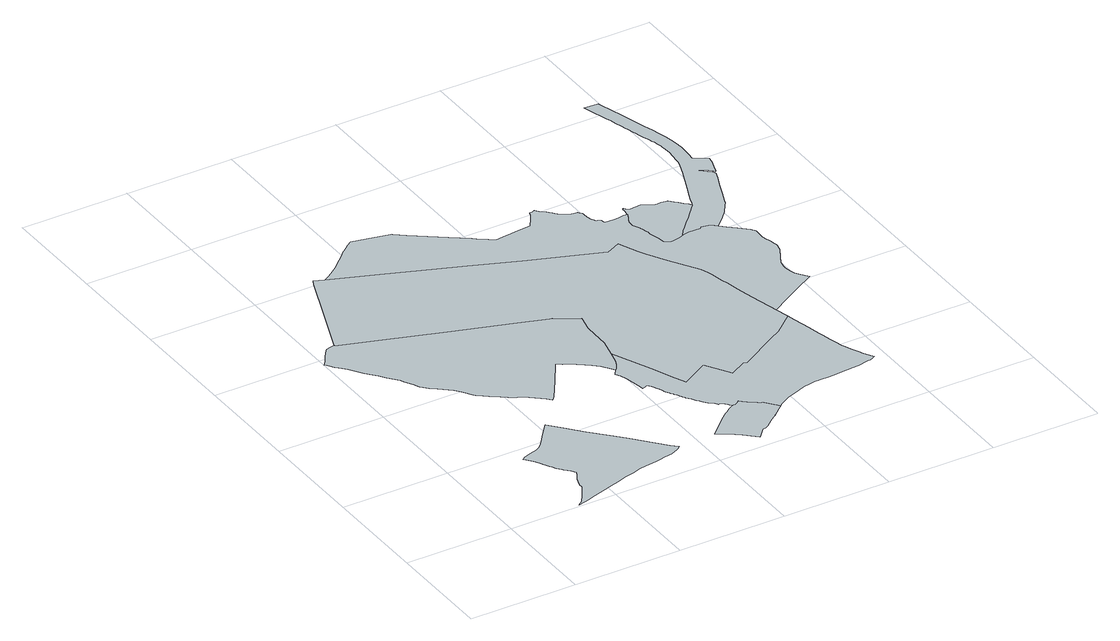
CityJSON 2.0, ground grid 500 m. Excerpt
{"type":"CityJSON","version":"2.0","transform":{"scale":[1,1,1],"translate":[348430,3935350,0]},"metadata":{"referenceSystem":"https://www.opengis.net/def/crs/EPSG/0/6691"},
"CityObjects":{
"object1":{"type":"GenericCityObject","attributes":{"function":"4","validFromType":"3","custodian":"神奈川県","notificationNumber":"神奈川県告示第446号","prefecture":"14","city":"14150","floorAreaRate":2},"geometry":[{"type":"MultiSurface","lod":"1","boundaries":[[[0,1,2,3,4,5,6,7,8,9,10,11,12,13,14,15,16,17,18,19,20,21,22,23,24,25,26,27,28,29,30,31,32,33,34,35,36,37,38,39,40,41,42,43,44,45,46,47,48,49,50,51,52,53,54,55,56,57,58,59,60,61,62,63,64,65,66]]]}]},
"object2":{"type":"GenericCityObject","attributes":{"function":"12","validFromType":"3","custodian":"神奈川県","notificationNumber":"神奈川県告示第11号","prefecture":"14","city":"14150","floorAreaRate":2},"geometry":[{"type":"MultiSurface","lod":"1","boundaries":[[[67,68,69,70,71,72,73,74,75,76,77,78,79,80,81,82,83,84,85,86,87,88,89,90,91,92,93,94,95,96,97,98,99,100,101,102,103,104,105,106,107,108,109,110,111,112,113,114,115,116,117,118,119,120,121,122,123,124,125,126,127,128,129,130,131,132,133,134,135,136,137,138,139,140,141,142,143,144,145,146,147,148,149]]]}]},
"object3":{"type":"GenericCityObject","attributes":{"function":"4","validFromType":"3","custodian":"神奈川県","notificationNumber":"神奈川県告示第446号","prefecture":"14","city":"14150","floorAreaRate":2},"geometry":[{"type":"MultiSurface","lod":"1","boundaries":[[[150,151,152,153,154,155,156,157,158,159,160,161,162,163,164,165,166,167,168,169,170,171,172,173,174,175,176,177,178,179,180,181,182,183,184,185,186,187,188,189,190,191,192,193,194,195]]]}]},
"object4":{"type":"GenericCityObject","attributes":{"function":"13","validFromType":"3","custodian":"神奈川県","notificationNumber":"神奈川県告示第153号","prefecture":"14","city":"14150","floorAreaRate":2},"geometry":[{"type":"MultiSurface","lod":"1","boundaries":[[[134,133,132,131,130,129,128,127,126,125,124,123,196,197,198,199,200,201,202,203,204,205,206,207,208,209,210,211,212,213,214,215,216,217,218,219,220,221,222,223,224,225,226,227,228,229,230,231,135]]]}]},
"object5":{"type":"GenericCityObject","attributes":{"function":"11","validFromType":"3","custodian":"神奈川県","notificationNumber":"神奈川県告示第11号","prefecture":"14","city":"14150","floorAreaRate":2},"geometry":[{"type":"MultiSurface","lod":"1","boundaries":[[[232,233,234,235,236,237,238,239,240,241,242,243,244,245,246,247,248,249,250,251,252,253,254,255,256,257,258,259,260,261,262,263,264,265,266,267,205,204,203,202,201,200,199,198,197,196,123,122,121,120,119,118,268,269,270,271,272,273,274,275,276,277,278,279,280,281,282,283,284,285,286,287,288,289,290,291,292,293,294,295,296,297,298,299,300,301,302,303,304,305,306,307,308,309,310,311,312,313,314,315,316,317,318,319,195,194,193,192,191,190,189,188,187,186,185,184,183,182,181,180,179,178,177]]]}]},
"object6":{"type":"GenericCityObject","attributes":{"function":"11","validFromType":"3","custodian":"神奈川県","notificationNumber":"神奈川県告示第11号","prefecture":"14","city":"14150","floorAreaRate":2},"geometry":[{"type":"MultiSurface","lod":"1","boundaries":[[[226,225,224,223,222,221,220,219,218,217,216,215,214,213,212,211,210,209,208,207,206,320,321,322,323,324,325,326,327,328,329,330,331,332,333,334,335,336,337,338,339,340,341,342,343,344,345,346,347,348,349,350,351,352,353,354,355,356,357,358,359,360,361,362,363,364,365,366,367,368,369,370,371,372,373,374,375,376,377,378,379,380,381,382,383,384,385,386,387,388,389,390,391,392,393,394,395,396,397,398,399,400,401,402,403,404,405,406,407,408,409,410,411,412,413,414,415,416,417,418,419,420,421,422,423,424,425,426,427,428,429,430,431,432,433,434,435,436,437,438,439,440,441,442,443,444,445,446,447,448,449,450,451,452,453,454,455,456,457,458,459,460,461,462,463,464,465,466,467,468,469,227]]]}]},
"object7":{"type":"GenericCityObject","attributes":{"function":"3","validFromType":"3","custodian":"神奈川県","notificationNumber":"神奈川県告示第446号","prefecture":"14","city":"14150","floorAreaRate":2},"geometry":[{"type":"MultiSurface","lod":"1","boundaries":[[[470,471,472,473,474,475,476,477,478,479,480,481,482,483,484,485,486,487,488,489,490,491,492,493,494,495,496,497,399,398,397,396,395,394,393,392,391,390,389,388,387,386,385,384,383,382,381,380,379,378,377,376,375,374,373,372,371,370,369,368,367,498,499,500,501,502,503,504,505,506,507,508,509,510]]]}]},
"object8":{"type":"GenericCityObject","attributes":{"function":"6","validFromType":"3","custodian":"神奈川県","notificationNumber":"神奈川県告示第11号","prefecture":"14","city":"14150","floorAreaRate":2},"geometry":[{"type":"MultiSurface","lod":"1","boundaries":[[[511,512,513,514,515,516,517,518,519,520,521,522,523,524,525,526,527,528,529,530,531,532,533,534,535,536,537,538,539,540,541,542,543,544,545,546,547,548,549,550,551,552,553,554,555,556,557,558,559,560,561,562,563,564,565,566,567,568,569,570,571,572,573,574,575,576,577,578,579,580,581,582,583,584,585,586,510,509,508,507,506,505,504,503,502,501,500,499,498,367,366,365,364,363,362,361,360,359,358,357,356,355,354,587,588,589,590,591,592,593,594,595,596,597,598,599,600]]]}]}
},
"vertices":[
[328,416,0],[348,390,0],[353,383,0],[364,363,0],[369,351,0],[370,349,0],[376,337,0],[383,324,0],[385,321,0],[389,315,0],[399,298,0],[402,295,0],[407,287,0],[410,283,0],[418,273,0],[430,259,0],[439,247,0],[449,236,0],[455,229,0],[440,202,0],[429,184,0],[426,179,0],[421,164,0],[416,149,0],[414,140,0],[414,126,0],[414,121,0],[413,119,0],[378,62,0],[354,27,0],[342,18,0],[338,15,0],[333,10,0],[388,25,0],[426,37,0],[484,55,0],[508,63,0],[572,83,0],[603,93,0],[648,105,0],[690,116,0],[719,122,0],[774,131,0],[800,135,0],[815,138,0],[845,143,0],[858,146,0],[874,152,0],[889,159,0],[902,168,0],[907,172,0],[913,178,0],[885,206,0],[770,336,0],[725,387,0],[646,473,0],[583,545,0],[532,602,0],[487,546,0],[451,502,0],[433,481,0],[419,469,0],[404,460,0],[384,453,0],[355,445,0],[337,438,0],[320,426,0],
[12,1454,0],[30,1427,0],[51,1403,0],[68,1383,0],[109,1326,0],[131,1296,0],[149,1275,0],[170,1248,0],[206,1200,0],[215,1185,0],[234,1147,0],[249,1118,0],[257,1107,0],[266,1097,0],[275,1089,0],[303,1067,0],[354,1020,0],[374,995,0],[384,980,0],[392,967,0],[402,952,0],[409,944,0],[416,938,0],[433,924,0],[452,909,0],[491,881,0],[500,873,0],[514,861,0],[529,850,0],[547,843,0],[558,838,0],[569,832,0],[625,784,0],[641,768,0],[658,750,0],[675,769,0],[706,814,0],[740,868,0],[765,906,0],[781,930,0],[808,972,0],[813,977,0],[827,967,0],[836,961,0],[849,955,0],[861,948,0],[884,930,0],[912,909,0],[934,889,0],[961,865,0],[993,818,0],[998,812,0],[1005,820,0],[1018,841,0],[1030,863,0],[1032,869,0],[1047,929,0],[1066,1011,0],[1067,1090,0],[1068,1144,0],[1085,1217,0],[1060,1231,0],[982,1280,0],[973,1283,0],[844,1326,0],[566,1417,0],[307,1502,0],[115,1566,0],[116,1572,0],[111,1571,0],[100,1567,0],[89,1565,0],[78,1561,0],[74,1559,0],[57,1539,0],[37,1513,0],[31,1503,0],[26,1495,0],[21,1486,0],[16,1478,0],[13,1475,0],[9,1470,0],[4,1465,0],
[1260,328,0],[1253,324,0],[1238,316,0],[1217,300,0],[1202,290,0],[1198,286,0],[1171,264,0],[1108,203,0],[1088,184,0],[1091,181,0],[1130,155,0],[1180,118,0],[1205,92,0],[1233,67,0],[1272,112,0],[1281,113,0],[1288,114,0],[1294,117,0],[1303,124,0],[1334,150,0],[1356,166,0],[1371,176,0],[1371,177,0],[1377,181,0],[1384,188,0],[1392,195,0],[1410,211,0],[1427,225,0],[1418,239,0],[1404,258,0],[1396,267,0],[1382,283,0],[1378,287,0],[1374,284,0],[1359,296,0],[1342,310,0],[1326,323,0],[1311,338,0],[1300,349,0],[1288,338,0],[1280,331,0],[1276,329,0],[1273,329,0],[1271,330,0],[1268,331,0],[1268,332,0],
[1126,745,0],[1166,651,0],[1195,583,0],[1323,658,0],[1392,542,0],[1468,583,0],[1485,579,0],[1667,687,0],[1716,716,0],[1810,795,0],[1795,859,0],[1786,896,0],[1773,955,0],[1756,1028,0],[1744,1078,0],[1731,1138,0],[1724,1168,0],[1717,1197,0],[1711,1227,0],[1706,1247,0],[1694,1283,0],[1615,1414,0],[1563,1502,0],[1547,1535,0],[1509,1624,0],[1443,1592,0],[1294,1649,0],[1109,1720,0],[898,1802,0],[779,1849,0],[559,1934,0],[347,2016,0],[299,2034,0],[289,2012,0],[201,1788,0],[128,1603,0],
[1439,234,0],[1462,249,0],[1477,259,0],[1487,264,0],[1501,270,0],[1515,275,0],[1557,290,0],[1592,302,0],[1611,306,0],[1643,311,0],[1661,312,0],[1673,312,0],[1710,311,0],[1738,312,0],[1763,314,0],[1768,314,0],[1833,321,0],[1862,323,0],[1908,331,0],[1919,334,0],[1923,335,0],[1936,340,0],[1951,349,0],[1933,378,0],[1922,397,0],[1917,407,0],[1902,439,0],[1888,475,0],[1883,489,0],[1874,521,0],[1865,553,0],[1855,597,0],[1851,616,0],[1846,634,0],[1837,675,0],[1819,754,0],[977,781,0],[992,761,0],[1001,727,0],[1008,699,0],[1012,677,0],[1014,663,0],[1018,634,0],[1033,638,0],[1044,643,0],[1057,626,0],[1058,624,0],[1060,620,0],[1063,615,0],[1065,610,0],[1067,606,0],[1069,602,0],[1073,594,0],[1075,590,0],[1077,583,0],[1080,572,0],[1081,569,0],[1083,566,0],[1084,563,0],[1089,555,0],[1094,546,0],[1096,542,0],[1098,538,0],[1102,530,0],[1103,527,0],[1110,516,0],[1116,506,0],[1118,502,0],[1123,493,0],[1129,484,0],[1130,481,0],[1138,469,0],[1140,467,0],[1145,459,0],[1156,442,0],[1160,437,0],[1174,417,0],[1181,409,0],[1189,400,0],[1210,380,0],[1218,368,0],[1226,373,0],[1231,367,0],[1234,364,0],[1252,346,0],[1256,341,0],[1265,334,0],[1267,333,0],
[1875,907,0],[1957,956,0],[2046,1007,0],[2020,1039,0],[2006,1062,0],[2000,1076,0],[1995,1104,0],[1994,1117,0],[1994,1130,0],[1996,1141,0],[2000,1155,0],[2002,1161,0],[2021,1195,0],[2024,1199,0],[2048,1245,0],[2052,1257,0],[2055,1271,0],[2055,1275,0],[2056,1285,0],[2054,1297,0],[2051,1314,0],[2047,1325,0],[2042,1344,0],[2039,1359,0],[2038,1368,0],[2038,1377,0],[2040,1398,0],[2040,1407,0],[2040,1414,0],[2037,1421,0],[2035,1425,0],[2028,1436,0],[1986,1475,0],[1953,1506,0],[1930,1530,0],[1917,1541,0],[1913,1545,0],[1906,1549,0],[1898,1552,0],[1886,1555,0],[1866,1559,0],[1857,1549,0],[1834,1551,0],[1802,1551,0],[1793,1551,0],[1788,1549,0],[1777,1546,0],[1764,1540,0],[1746,1534,0],[1713,1527,0],[1705,1526,0],[1701,1526,0],[1696,1527,0],[1679,1538,0],[1676,1541,0],[1674,1545,0],[1671,1573,0],[1660,1618,0],[1658,1626,0],[1658,1632,0],[1658,1640,0],[1656,1646,0],[1655,1652,0],[1653,1660,0],[1650,1671,0],[1648,1676,0],[1646,1682,0],[1644,1688,0],[1641,1692,0],[1640,1695,0],[1632,1715,0],[1632,1717,0],[1631,1723,0],[1632,1732,0],[1634,1747,0],[1636,1751,0],[1638,1756,0],[1645,1769,0],[1656,1793,0],[1658,1799,0],[1640,1798,0],[1615,1794,0],[1595,1793,0],[1577,1793,0],[1548,1793,0],[1543,1813,0],[1539,1819,0],[1534,1821,0],[1530,1821,0],[1524,1823,0],[1520,1827,0],[1518,1832,0],[1512,1848,0],[1508,1863,0],[1508,1868,0],[1507,1875,0],[1506,1881,0],[1506,1890,0],[1505,1894,0],[1504,1899,0],[1502,1904,0],[1497,1911,0],[1493,1915,0],[1486,1917,0],[1478,1918,0],[1466,1920,0],[1453,1922,0],[1450,1923,0],[1447,1925,0],[1438,1932,0],[1427,1941,0],[1408,1960,0],[1402,1966,0],[1393,1977,0],[1389,1981,0],[1386,1986,0],[1378,1992,0],[1371,1998,0],[1362,2008,0],[1350,2023,0],[1338,2015,0],[1326,2016,0],[1317,1996,0],[1303,1973,0],[1276,1931,0],[1204,1923,0],[1181,1921,0],[1154,1918,0],[1100,1911,0],[1092,1917,0],[1074,1930,0],[1051,1948,0],[1020,1972,0],[942,2029,0],[806,2134,0],[760,2168,0],[758,2172,0],[688,2187,0],[587,2208,0],[559,2190,0],[546,2180,0],[513,2153,0],[507,2147,0],[494,2133,0],[472,2112,0],[452,2094,0],[428,2072,0],[388,2042,0],[372,2031,0],[355,2021,0],
[1913,1734,0],[1897,1751,0],[1882,1767,0],[1869,1781,0],[1852,1800,0],[1846,1800,0],[1824,1802,0],[1806,1803,0],[1786,1804,0],[1779,1807,0],[1769,1813,0],[1757,1820,0],[1749,1825,0],[1742,1829,0],[1736,1830,0],[1723,1828,0],[1710,1827,0],[1687,1826,0],[1683,1826,0],[1679,1828,0],[1676,1831,0],[1672,1837,0],[1668,1844,0],[1667,1845,0],[1664,1844,0],[1662,1835,0],[1662,1825,0],[1659,1809,0],[1788,1576,0],[1796,1583,0],[1813,1601,0],[1835,1625,0],[1843,1633,0],[1852,1642,0],[1856,1647,0],[1858,1649,0],[1875,1668,0],[1897,1692,0],[1907,1703,0],[1918,1714,0],[1923,1722,0],
[2130,1877,0],[2129,1879,0],[2127,1882,0],[2127,1884,0],[2125,1893,0],[2124,1893,0],[2122,1895,0],[2094,1918,0],[2090,1920,0],[2081,1926,0],[2084,1936,0],[2099,1924,0],[2100,1924,0],[2131,1897,0],[2138,1890,0],[2141,1896,0],[2142,1900,0],[2150,1924,0],[2161,1956,0],[2163,1966,0],[2165,1987,0],[2106,2022,0],[2108,2029,0],[2112,2057,0],[2113,2082,0],[2114,2103,0],[2114,2116,0],[2113,2142,0],[2110,2176,0],[2106,2191,0],[2101,2220,0],[2091,2257,0],[2082,2288,0],[2066,2340,0],[2031,2462,0],[2019,2502,0],[1997,2578,0],[1943,2582,0],[1933,2582,0],[1940,2556,0],[1953,2512,0],[1956,2499,0],[1967,2463,0],[1975,2438,0],[1976,2434,0],[1981,2416,0],[1989,2386,0],[1994,2366,0],[2000,2348,0],[2006,2324,0],[2011,2304,0],[2015,2291,0],[2016,2286,0],[2021,2269,0],[2032,2239,0],[2036,2221,0],[2038,2216,0],[2040,2212,0],[2045,2186,0],[2048,2170,0],[2049,2164,0],[2049,2159,0],[2051,2139,0],[2052,2124,0],[2052,2119,0],[2052,2114,0],[2045,2043,0],[2043,2030,0],[2035,2001,0],[2019,1952,0],[1972,1841,0],[1968,1833,0],[1953,1799,0],[1935,1754,0],[1931,1739,0],[1927,1730,0],[1940,1540,0],[1976,1577,0],[2005,1606,0],[2032,1648,0],[2041,1659,0],[2045,1666,0],[2048,1672,0],[2052,1682,0],[2061,1708,0],[2071,1732,0],[2093,1784,0],[2122,1852,0],[2125,1860,0],[2132,1875,0]
]}
